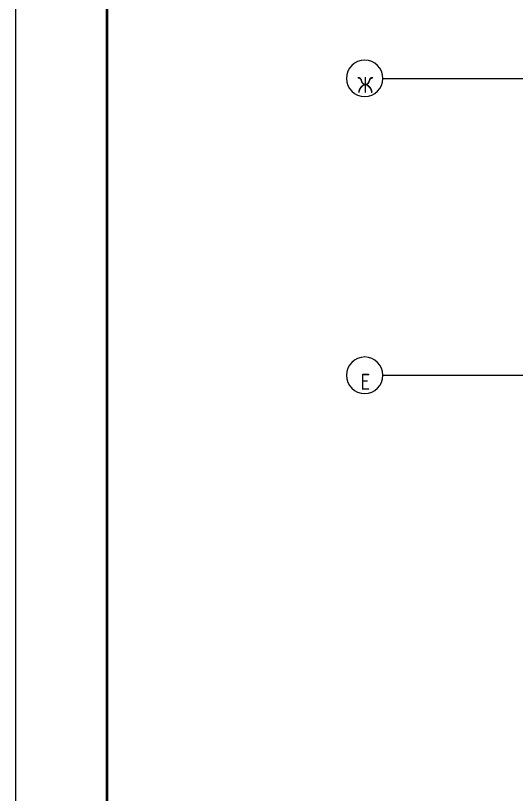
# Model space of a CAD drawing. Header units: millimetres. Extents: x -10178924 to 11692288, y -947381 to 58396.
# Drawn here: x -18603 to -7638, y -247611 to -230559 of the extents above; entities that cross this region are included whole.
import ezdxf

# ---------------------------------------------------------------- set-up
doc = ezdxf.new("R2010")
doc.units = ezdxf.units.MM
doc.linetypes.add('ADSK_Линия сетки', pattern=[25, 20, -2.5, 0, -2.5])
for name, color, linetype, lineweight in [('_0', 7, 'Continuous', 25), ('Оси', 253, 'Continuous', 9), ('ШТРИХОВКА', 252, 'Continuous', 15)]:
    doc.layers.add(name, color=color, linetype=linetype, lineweight=lineweight)
doc.layers.add('PDF _Ramka', color=7, linetype='Continuous')
doc.styles.add('GOST Common', font='GOST_Common.ttf', dxfattribs={"width": 0.9, "height": 350})

# ---------------------------------------------------------------- blocks, each defined once
blk = doc.blocks.new('Ось сетки - Круг_Ø8 мм-8258-План 3-го этажа')
at = {"layer": 'Оси', "lineweight": 20}
for start, end in [(360, 180), (180, 360)]:
    blk.add_arc((0, 0), 4, start, end, dxfattribs=at)
blk = doc.blocks.new('3 этаж')
at = {"layer": 'Оси', "linetype": 'ADSK_Линия сетки'}
for p, q in [((-10559, -141607), (56005, -141607)), ((-10559, -148107), (56005, -148107))]:
    blk.add_line(p, q, dxfattribs=at)
at = {"layer": 'Оси', "lineweight": 20, "xscale": 99.99999999999993, "yscale": 99.99999999999993, "zscale": 99.99999999999993, "rotation": 270}
for p in [(-10959, -141607), (-10959, -148107)]:
    blk.add_blockref('Ось сетки - Круг_Ø8 мм-8258-План 3-го этажа', p, dxfattribs=at)
at = {"layer": 'Оси', "char_height": 350, "attachment_point": 5, "line_spacing_factor": 1.022766, "style": 'GOST Common'}
for s, insert, width in [('\\pxqc,t0.25714,0.51429,0.77143,1.02857,1.28571,1.54286,1.8,2.05714,2.31429,2.57143,2.82857,3.08571,3.34286,3.6,3.85714,4.11429,4.37143,4.62857,4.88571,5.14286,5.4,5.65714,5.91429,6.17143,6.42857,6.68571,6.94286,7.2,7.45714,7.71429,7.97143,8.22857;{Ж}', (-10945, -141750), 327.6), ('\\pxqc,t0.25714,0.51429,0.77143,1.02857,1.28571,1.54286,1.8,2.05714,2.31429,2.57143,2.82857,3.08571,3.34286,3.6,3.85714,4.11429,4.37143,4.62857,4.88571,5.14286,5.4,5.65714,5.91429,6.17143,6.42857,6.68571,6.94286,7.2,7.45714,7.71429,7.97143,8.22857;{Е}', (-10945, -148250), 232.2)]:
    blk.add_mtext(s, dxfattribs=dict(at, insert=insert, width=width))
blk = doc.blocks.new('Рамка')
at = {"layer": 'PDF _Ramka', "lineweight": 20}
blk.add_lwpolyline([(100287, -596749), (100287, -512657), (-18603, -512657), (-18603, -596749)], close=True, dxfattribs=at)
at = {"layer": 'PDF _Ramka', "lineweight": 40}
blk.add_lwpolyline([(99787, -513153), (-16604, -513153), (-16604, -596246), (99787, -596246)], close=True, dxfattribs=at)

msp = doc.modelspace()

# ---------------------------------------------------------------- block references
at = {"layer": '_0'}
msp.add_blockref('Рамка', (0, 296074), dxfattribs=at)
at = {"layer": 'ШТРИХОВКА'}
msp.add_blockref('3 этаж', (0, -90326.7), dxfattribs=at)

doc.saveas('drawing.dxf')
